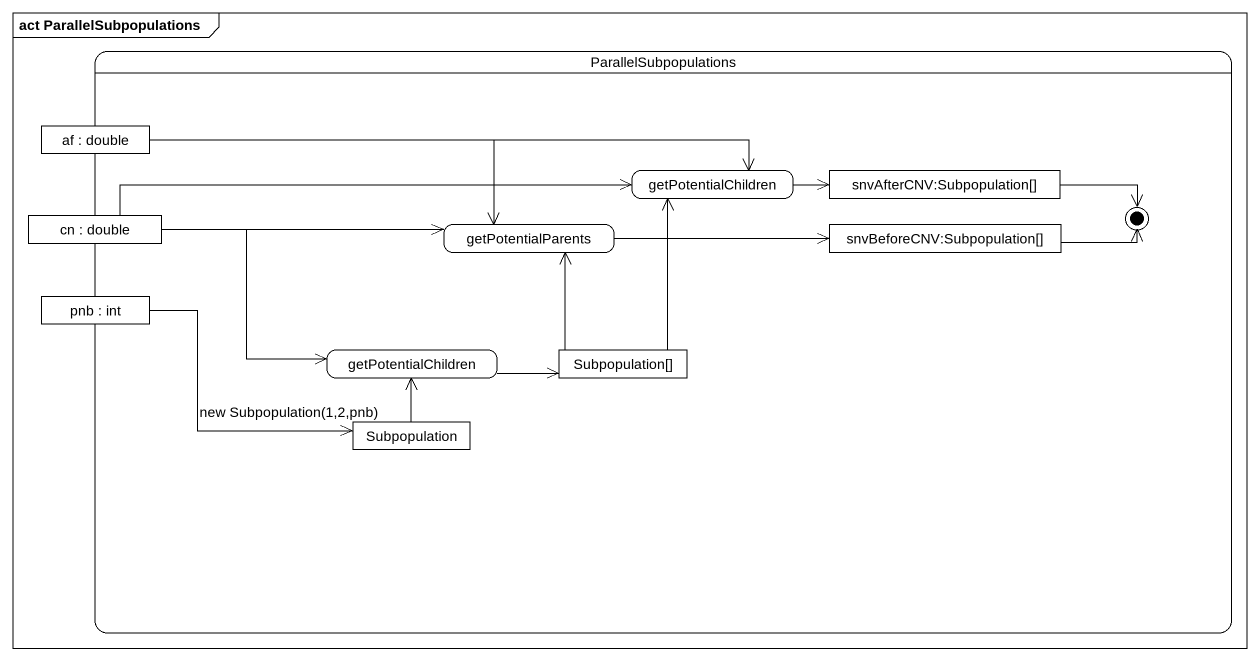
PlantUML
@startuml
mainframe act ParallelSubpopulations
hide empty description
state ParallelSubpopulations {
  state "af : double" as af <<object>>
  state getPotentialChildren
  state "snvAfterCNV:Subpopulation[]" as snvAfterCNV_Subpopulation <<object>>
  state "cn : double" as cn <<object>>
  state getPotentialParents
  state "snvBeforeCNV:Subpopulation[]" as snvBeforeCNV_Subpopulation <<object>>
  state "pnb : int" as pnb <<object>>
  state "getPotentialChildren" as getPotentialChildren_2
  state "Subpopulation[]" as Subpopulation <<object>>
  state "Subpopulation" as Subpopulation_2 <<object>>
  snvAfterCNV_Subpopulation -right-> [*]
  snvBeforeCNV_Subpopulation -right-> [*]
}
af -right-> getPotentialChildren
af -right-> getPotentialParents
getPotentialChildren -right-> snvAfterCNV_Subpopulation
cn -right-> getPotentialChildren
cn -right-> getPotentialParents
cn -right-> getPotentialChildren_2
getPotentialParents -right-> snvBeforeCNV_Subpopulation
pnb -right-> Subpopulation_2 : new Subpopulation(1,2,pnb)
getPotentialChildren_2 -right-> Subpopulation
Subpopulation -up-> getPotentialChildren
Subpopulation -up-> getPotentialParents
Subpopulation_2 -up-> getPotentialChildren_2
@enduml
